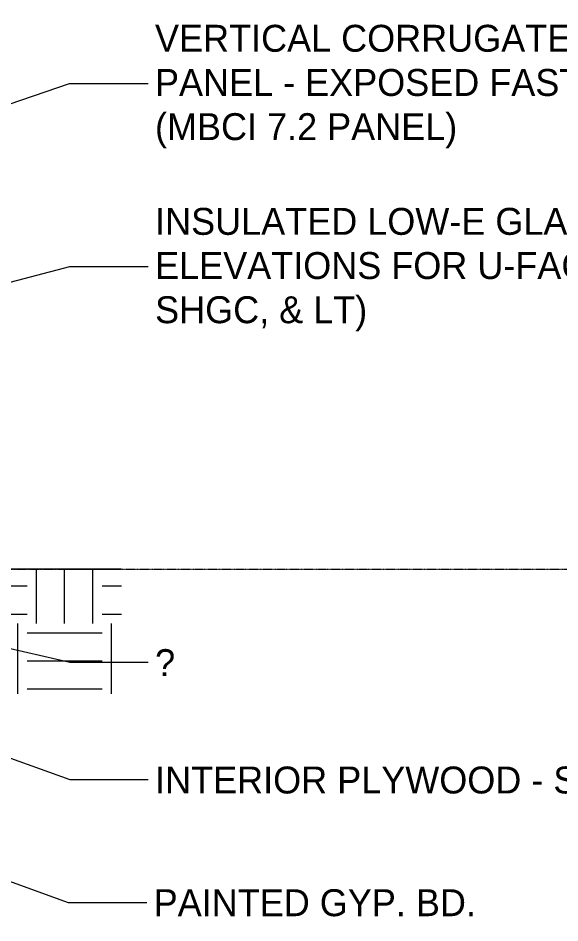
# Model space of a CAD drawing. Header units: inches. Extents: x -23565 to -21, y -324 to 853.
# Drawn here: x -14489 to -14142, y -226 to 353 of the extents above; entities that cross this region are included whole.
import ezdxf

# ---------------------------------------------------------------- set-up
doc = ezdxf.new("R2010")
doc.units = ezdxf.units.IN
doc.header["$MEASUREMENT"] = 0
doc.linetypes.add('Grid Line 1_2_', pattern=[0.875, 0.5, -0.125, 0.125, -0.125])
for name, color, linetype, lineweight in [('A-ANNO-IDEN', 131, 'Continuous', 9), ('A-FLOR-LEVL', 51, 'Continuous', 9), ('C-TOPO', 7, 'Continuous', 13)]:
    doc.layers.add(name, color=color, linetype=linetype, lineweight=lineweight)
doc.styles.add('Century Gothic', font='GOTHIC.TTF', dxfattribs={"height": 17.245342})
pattern_1 = [(0, (-33539.073, 67.247), (48, 48), [48, -48]), (0, (-33539.073, 85.247), (48, 48), [48, -48]), (0, (-33539.073, 103.247), (48, 48), [48, -48]), (90, (-33533.073, 109.247), (-48, 48), [48, -48]), (90, (-33515.073, 109.247), (-48, 48), [48, -48]), (90, (-33497.073, 109.247), (-48, 48), [48, -48])]

msp = doc.modelspace()

# ---------------------------------------------------------------- hatches: boundary and pattern name
at = {"layer": 'C-TOPO', "lineweight": 9}
h = msp.add_hatch(dxfattribs=at)
h.set_pattern_fill('FP_14', color=8, style=0, pattern_type=2)
h.set_pattern_definition(pattern_1)
h.paths.add_polyline_path([(-14483.43254, -79.828), (-14461.77295, -79.828), (-14461.77295, 0), (-14606.67795, 0), (-14606.67795, -36), (-14603.67795, -36), (-14603.67795, -48), (-14608.67795, -48), (-14608.67795, -79.828), (-14484.2596, -79.828)], flags=0)
h = msp.add_hatch(dxfattribs=at)
h.set_pattern_fill('FP_14', color=8, style=0, pattern_type=2)
h.set_pattern_definition(pattern_1)
h.paths.add_polyline_path([(-14432.6045, -79.828), (-14422.63395, -79.828), (-14422.63395, 0), (-14461.77295, 0), (-14461.77295, -79.828)], flags=0)

# ---------------------------------------------------------------- linework, layer by layer
at = {"layer": 'A-ANNO-IDEN', "color": 153}
for p, q in [((-14738.3083, 214.39687), (-14455.81412, 311.04597)), ((-14455.81412, 311.04597), (-14401.15768, 311.04597)), ((-14741.86261, 118.20785), (-14455.75162, 193.81954)), ((-14455.75162, 193.81954), (-14401.09518, 193.81954)), ((-15125.82845, 26.66641), (-14456.65787, -213.32508)), ((-14903.50149, 26.66641), (-14455.75162, -134.75644)), ((-14774.26762, 14.51183), (-14455.75162, -59.60653)), ((-14455.75162, -59.60653), (-14401.09518, -59.60653)), ((-14455.75162, -134.75644), (-14401.09518, -134.75644)), ((-14456.65787, -213.32508), (-14402.00143, -213.32508))]:
    msp.add_line(p, q, dxfattribs=at)
at = {"layer": 'A-FLOR-LEVL', "linetype": 'Grid Line 1_2_'}
msp.add_line((-19107.86138, 0), (-13619.10115, 0), dxfattribs=at)
at = {"layer": 'C-TOPO'}
for p, q in [((-14484.2596, 0), (-14495.10899, 0)), ((-14483.01634, 0), (-14484.2596, 0)), ((-14461.77295, 0), (-14483.01634, 0)), ((-14422.63395, 0), (-14461.77295, 0))]:
    msp.add_line(p, q, dxfattribs=at)
at = {"layer": 'C-TOPO', "color": 8, "lineweight": 9}
for p, q in [((-14484.2599, 0), (-14495.10853, 0)), ((-14483.01624, 0), (-14484.2599, 0)), ((-14461.77308, 0), (-14483.01624, 0)), ((-14461.77308, 0), (-14422.63395, 0))]:
    msp.add_line(p, q, dxfattribs=at)

# ---------------------------------------------------------------- next in the draw order: texts
at = {"layer": 'A-ANNO-IDEN', "attachment_point": 1, "line_spacing_factor": 0.984117, "style": 'Century Gothic', "bg_fill": 3, "box_fill_scale": 1.25, "bg_fill_color": 0, "bg_fill_transparency": 0}
for s, insert, char_height, width in [('VERTICAL CORRUGATED METAL\\PPANEL - EXPOSED FASTENERS -\\P(MBCI 7.2 PANEL)', (-14401.15768, 348.57703), 17.2453416, 425.736), ('INSULATED LOW-E GLAZING (SEE\\PELEVATIONS FOR U-FACTOR,\\PSHGC, & LT)', (-14401.09518, 231.35059), 17.2453416, 433.944), ('?', (-14401.09518, -51.21833), 17.24534, 16.632), ('INTERIOR PLYWOOD - SEE DETAILS', (-14401.09518, -126.36824), 17.2453416, 452.52), ('PAINTED GYP. BD.', (-14402.00143, -204.93688), 17.2453416, 240.192)]:
    msp.add_mtext(s, dxfattribs=dict(at, insert=insert, char_height=char_height, width=width))

doc.saveas('drawing.dxf')
